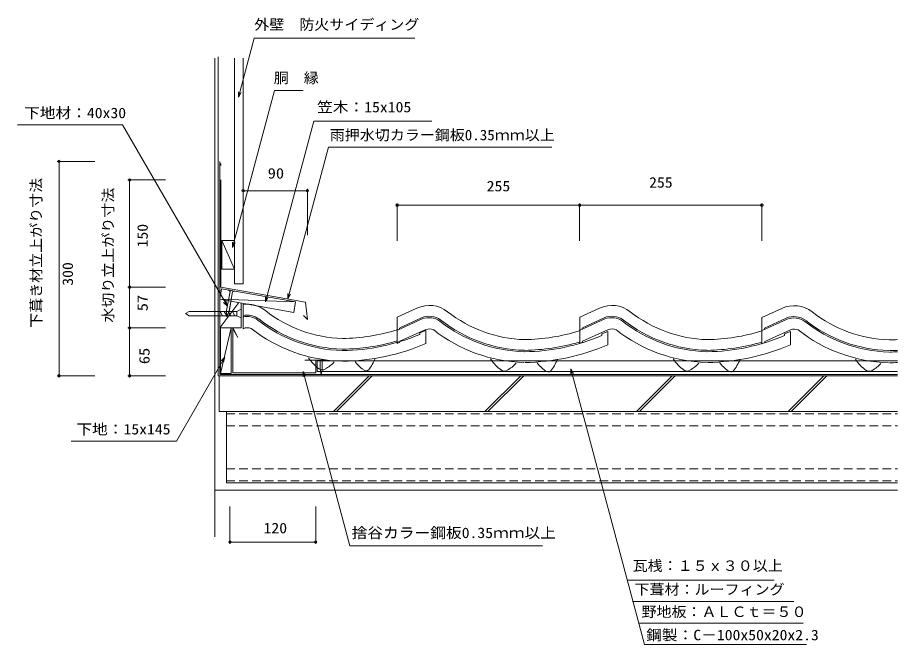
# Model space of a CAD drawing. Units: millimetres, scale not verified. Extents: x -616 to 616, y -433 to 444.
import ezdxf
from ezdxf.enums import TextEntityAlignment as Align

# ---------------------------------------------------------------- set-up
doc = ezdxf.new("R2010")
doc.units = ezdxf.units.MM
doc.header["$LTSCALE"] = 10
doc.linetypes.add('DASHED1', pattern=[1.8, 1.2, -0.6])
doc.linetypes.add('DASHED3', pattern=[4, 3, -1])
for name, color, linetype, lineweight in [('0-0_LAYER001', 2, 'Continuous', 18), ('0-1_LAYER004', 7, 'Continuous', 18), ('0-2_LAYER006', 2, 'Continuous', 18)]:
    doc.layers.add(name, color=color, linetype=linetype, lineweight=lineweight)
doc.styles.add('ＭＳ ゴシック', font='')
doc.styles.get('ＭＳ ゴシック').set_extended_font_data('MS Gothic')

msp = doc.modelspace()

# ---------------------------------------------------------------- linework, layer by layer
at = {"layer": '0-0_LAYER001'}
for p, q in [((-306.65, 332.67), (-284.45, 415.49)), ((-284.45, 415.49), (-59.83, 415.49)), ((-237.45, 50.54), (-180.6, 262.71)), ((-180.6, 262.71), (132.19, 262.71)), ((-560.03, 242.9), (-507.53, 242.9)), ((-557.53, -57.1), (-557.53, 242.9)), ((-461.25, 216.97), (-408.75, 216.97)), ((-458.75, 66.97), (-458.75, 216.97)), ((-299.98, 204.3), (-299.98, 186.8)), ((-299.98, 201.8), (-209.98, 201.8)), ((-209.98, 204.3), (-209.98, 139.52)), ((-84.36, 184.19), (-84.36, 131.69)), ((-84.36, 181.69), (170.92, 181.69)), ((170.92, 184.19), (170.92, 131.69)), ((170.92, 181.69), (425.92, 181.69)), ((425.92, 184.19), (425.92, 131.69)), ((-461.25, 66.97), (-408.75, 66.97)), ((-458.75, 9.93), (-458.75, 66.97)), ((-212.56, 46.02), (-331.4, 66.97)), ((-311.84, 61.49), (-320.61, 63.04)), ((-318.32, 61.01), (-320.61, 63.04)), ((-332.66, 49.93), (-226.65, 46.47)), ((-229.25, 31.7), (-332.66, 49.93)), ((-318.32, 61.01), (-323.01, 34.42)), ((-314.67, 60.37), (-319.36, 33.78)), ((-314.67, 60.37), (-311.84, 61.49)), ((-332.66, 9.93), (-306.16, 45.26)), ((-302.66, 9.93), (-302.66, 44.64)), ((-226.65, 46.47), (-229.25, 31.7)), ((-332.66, 32.93), (-308.66, 32.93)), ((-332.66, 26.93), (-308.66, 26.93)), ((-328.72, 26.93), (-332.18, 32.93)), ((-322.99, 26.93), (-326.46, 32.93)), ((-322.8, 25.54), (-323.01, 34.42)), ((-319.36, 33.78), (-322.8, 25.54)), ((-317.27, 26.93), (-320.73, 32.93)), ((-311.55, 26.93), (-315.01, 32.93)), ((-308.66, 32.93), (-302.66, 35.93)), ((-308.66, 26.93), (-308.66, 32.93)), ((-302.66, 23.93), (-308.66, 26.93)), ((-302.66, 23.93), (-302.66, 35.93)), ((-461.25, 9.93), (-408.75, 9.93)), ((-458.75, -57.1), (-458.75, 9.93)), ((-302.66, 9.93), (-332.66, 9.93)), ((-316.62, 9.93), (-331.62, -53.97)), ((-316.62, 9.93), (-316.62, -53.97)), ((-314.94, 9.63), (-307.44, -3.36)), ((-314.4, 9.93), (-314.4, -53.1)), ((-198.4, -35.36), (-198.4, -53.1)), ((-198.4, -35.36), (-183.4, -35.36)), ((615.56, -36.1), (-196.4, -36.1)), ((-196.4, -36.1), (-196.4, -51.1)), ((-192.4, -36.36), (-194.03, -35.36)), ((-187.77, -35.36), (-194.03, -35.36)), ((-192.4, -36.36), (-192.4, -47.88)), ((-189.4, -36.36), (-187.77, -35.36)), ((-189.4, -36.36), (-189.4, -48.69)), ((-190.9, -55.36), (-192.4, -47.88)), ((-189.4, -48.69), (-190.9, -55.36)), ((158.4, -47.19), (261.78, -432.99)), ((-560.03, -57.1), (-507.53, -57.1)), ((-461.25, -57.1), (-408.75, -57.1)), ((-334.98, -57.1), (615.56, -57.1)), ((-333.4, -57.1), (-333.4, -107.1)), ((-198.4, -53.1), (-314.4, -53.1)), ((-215.98, -51.15), (-150.66, -294.94)), ((615.56, -51.1), (-196.4, -51.1)), ((-173.7, -107.1), (-123.7, -57.1)), ((-169.46, -107.1), (-119.46, -57.1)), ((38.43, -107.1), (88.43, -57.1)), ((42.67, -107.1), (92.67, -57.1)), ((250.56, -107.1), (300.56, -57.1)), ((254.8, -107.1), (304.8, -57.1)), ((462.69, -107.1), (512.69, -57.1)), ((466.94, -107.1), (516.94, -57.1)), ((-333.4, -107.1), (615.56, -107.1)), ((-323.4, -107.1), (-323.4, -207.1)), ((-323.4, -207.1), (615.56, -207.1)), ((-339.79, -217.1), (615.56, -217.1)), ((-318.4, -292.34), (-318.4, -239.84)), ((-198.4, -292.34), (-198.4, -239.84)), ((-318.4, -289.84), (-198.4, -289.84)), ((-150.66, -294.94), (119.17, -294.94)), ((238.15, -343.16), (442.98, -343.16)), ((245.06, -373.03), (470.65, -373.03)), ((254.61, -403.13), (480.41, -403.13)), ((261.78, -432.99), (488.55, -432.99))]:
    msp.add_line(p, q, dxfattribs=at)
at = {"layer": '0-0_LAYER001', "linetype": 'DASHED1'}
for p, q in [((-380.66, 29.93), (-375.66, 32.93)), ((-375.66, 26.93), (-380.66, 29.93)), ((-375.66, 32.93), (-333.41, 32.93)), ((-375.66, 26.93), (-332.66, 26.93))]:
    msp.add_line(p, q, dxfattribs=at)
at = {"layer": '0-0_LAYER001', "color": 4}
for p, q in [((-49.28, 22.4), (-83.93, 6.8)), ((-80.81, 9.92), (-50.53, 23.96)), ((206.3, 22.4), (171.65, 6.8)), ((174.77, 9.92), (205.05, 23.96)), ((461.18, 22.01), (426.53, 6.4)), ((429.66, 9.52), (459.94, 23.57)), ((-300.46, 8.65), (-299.1, 9.26)), ((-81.06, 8.2), (-84.42, 6.88)), ((-84.3, -8.31), (-84.3, 7.35)), ((-81.06, 9.69), (-81.06, 8.2)), ((-80.54, -8.54), (-44.35, 7.62)), ((-52.68, 3.17), (-44.3, 6.31)), ((-52.68, 3.17), (-52.68, 0.74)), ((-44.3, -11.99), (-44.3, 6.31)), ((174.51, 8.2), (171.15, 6.88)), ((174.51, 9.69), (174.51, 8.2)), ((175.04, -8.54), (211.23, 7.62)), ((202.07, 1.53), (210.46, 4.67)), ((202.07, 1.53), (202.07, -0.9)), ((210.46, -13.63), (210.46, 4.67)), ((426.03, -9.95), (426.03, 5.71)), ((429.4, 7.81), (426.04, 6.48)), ((429.4, 9.3), (429.4, 7.81)), ((429.93, -8.94), (466.12, 7.22)), ((457.65, 1.53), (466.03, 4.67)), ((457.65, 1.53), (457.65, -0.9)), ((466.03, -13.63), (466.03, 4.67)), ((-80.54, -9.96), (-84.54, -11.84)), ((-80.54, -8.54), (-80.54, -9.96)), ((175.04, -9.96), (171.03, -11.84)), ((175.04, -8.54), (175.04, -9.96)), ((429.93, -10.36), (425.92, -12.24)), ((429.93, -8.94), (429.93, -10.36))]:
    msp.add_line(p, q, dxfattribs=at)
at = {"layer": '0-0_LAYER001', "linetype": 'DASHED3'}
msp.add_line((615.56, -55.1), (-332.66, -55.1), dxfattribs=at)
at = {"layer": '0-0_LAYER001', "color": 1, "linetype": 'DASHED1'}
for p, q in [((-323.4, -110.3), (615.56, -110.3)), ((-323.4, -127.1), (615.56, -127.1)), ((-323.4, -187.1), (615.56, -187.1)), ((-323.4, -203.9), (615.56, -203.9))]:
    msp.add_line(p, q, dxfattribs=at)
at = {"layer": '0-0_LAYER001'}
for points in [[(-315.07, 122.55), (-256.26, 342.02), (-215.76, 342.02)], [(-302.9, 339.16), (-306.65, 332.67), (-306.65, 340.17)], [(-268.52, 46.46), (-200.85, 299), (-35.92, 299)], [(-322.06, 40.33), (-468.56, 294.08), (-615.56, 294.08)], [(-311.32, 129.05), (-315.07, 122.55), (-315.07, 130.05)], [(-226.65, 46.47), (-330.05, 64.7), (-332.66, 49.93)], [(-264.77, 52.95), (-268.52, 46.46), (-268.52, 53.96)], [(-233.7, 57.03), (-237.45, 50.54), (-237.45, 58.04)], [(-324, 47.57), (-322.06, 40.33), (-327.37, 45.63)], [(-212.56, 46.02), (-209.98, 21.88), (-215.26, 27.48)], [(-316.62, -53.97), (-331.62, -53.97), (-331.62, 9.93)], [(-325.48, -30.99), (-393.43, -148.69), (-540.43, -148.69)], [(-330.78, -36.3), (-325.48, -30.99), (-327.42, -38.24)], [(158.4, -54.69), (158.4, -47.19), (162.15, -53.69)], [(-215.98, -58.65), (-215.98, -51.15), (-212.23, -57.65)]]:
    msp.add_lwpolyline(points, dxfattribs=at)
at = {"layer": '0-0_LAYER001', "color": 4}
for points in [[(-300.01, 42.37), (-300.01, 13.08), (-300.01, 8.76)], [(-84.54, -11.84), (-84.54, 24.72), (-56.84, 37.57)], [(171.03, -11.84), (171.03, 24.72), (198.74, 37.57)], [(425.92, -12.24), (425.92, 24.32), (453.62, 37.18)]]:
    msp.add_lwpolyline(points, dxfattribs=at)
at = {"layer": '0-0_LAYER001'}
for centre in [(-557.53, 242.9), (-458.75, 216.97), (-299.98, 201.8), (-209.98, 201.8), (-84.36, 181.69), (170.92, 181.69), (170.92, 181.69), (425.92, 181.69), (-458.75, 66.97), (-458.75, 66.97), (-458.75, 9.93), (-458.75, 9.93), (-557.53, -57.1), (-458.75, -57.1), (-318.4, -289.84), (-198.4, -289.84)]:
    msp.add_circle(centre, 1.7, dxfattribs=at)
at = {"layer": '0-0_LAYER001', "color": 4}
for centre, radius, start, end in [((-294.14, 2.38), 40.68, 51.53531, 98.82766), ((-39.38, 0.75), 40.68, 51.53531, 115.27963), ((216.19, 0.75), 40.68, 51.53531, 115.27963), ((471.08, 0.35), 40.68, 51.53531, 115.27963), ((-294.48, 0.11), 27.73, 54.17618, 102.20569), ((-294.5, -0.39), 26.21, 54.56427, 102.77263), ((-155.9, 177.5), 182.38, 231.7756, 268.38173), ((-39.73, -1.53), 27.73, 54.17618, 112.93031), ((98.86, 175.87), 182.38, 231.7756, 268.38173), ((215.84, -1.53), 27.73, 54.17618, 112.93031), ((354.43, 175.87), 182.38, 231.7756, 268.38173), ((470.73, -1.92), 27.73, 54.17618, 112.93031), ((609.32, 175.47), 182.38, 231.7756, 268.38173), ((-155.9, 177.5), 199.38, 231.7756, 268.38173), ((-155.9, 177.5), 199.38, 231.7756, 268.38173), ((-155.9, 177.5), 197.38, 231.7756, 268.38173), ((-39.74, -2.03), 26.21, 54.56427, 111.2666), ((98.86, 175.87), 199.38, 231.7756, 268.38173), ((98.86, 175.87), 199.38, 231.7756, 268.38173), ((98.86, 175.87), 197.38, 231.7756, 268.38173), ((215.83, -2.03), 26.21, 54.56427, 111.2666), ((354.43, 175.87), 199.38, 231.7756, 268.38173), ((354.43, 175.87), 199.38, 231.7756, 268.38173), ((354.43, 175.87), 197.38, 231.7756, 268.38173), ((470.72, -2.42), 26.21, 54.56427, 111.2666), ((609.32, 175.47), 199.38, 231.7756, 268.38173), ((609.32, 175.47), 199.38, 231.7756, 268.38173), ((609.32, 175.47), 197.38, 231.7756, 268.38173), ((-293.99, -2.85), 13.08, 65.55343, 117.42375), ((-155.9, 177.5), 214.38, 231.7756, 268.38173), ((-155.9, 177.5), 214.38, 231.7756, 268.38173), ((-165.44, 270.39), 275.28, 270.90795, 287.11988), ((-165.44, 270.39), 292.28, 270.90795, 292.69346), ((-39.23, -4.49), 13.08, 65.55343, 112.8327), ((98.86, 175.87), 214.38, 231.7756, 268.38173), ((98.86, 175.87), 214.38, 231.7756, 268.38173), ((89.31, 268.75), 275.28, 270.90795, 287.11988), ((216.34, -4.49), 13.08, 65.55343, 112.8327), ((354.43, 175.87), 214.38, 231.7756, 268.38173), ((354.43, 175.87), 214.38, 231.7756, 268.38173), ((344.89, 268.75), 275.28, 270.90795, 287.11988), ((471.23, -4.88), 13.08, 65.55343, 112.8327), ((609.32, 175.47), 214.38, 231.7756, 268.38173), ((609.32, 175.47), 214.38, 231.7756, 268.38173), ((-165.44, 270.39), 290.28, 270.90795, 286.23334), ((-165.44, 270.39), 307.28, 270.90795, 293.21983), ((89.31, 268.75), 290.28, 270.90795, 286.23334), ((89.31, 268.75), 292.28, 270.90795, 292.69346), ((344.89, 268.75), 290.28, 270.90795, 286.23334), ((344.89, 268.75), 292.28, 270.90795, 292.69346), ((599.77, 268.36), 275.28, 270.90795, 273.28833), ((89.31, 268.75), 307.28, 270.90795, 293.21983), ((344.89, 268.75), 307.28, 270.90795, 293.21983), ((599.77, 268.36), 290.28, 270.90795, 273.11823), ((599.77, 268.36), 292.28, 270.90795, 273.09687), ((-159.22, 0.3), 58.84, 213.2508, 234.31144), ((-101.43, -6), 52.18, 215.53767, 234.46232), ((-179.29, -5.88), 69.67, 321.65733, 337.34946), ((95.54, -1.33), 58.84, 213.2508, 234.31144), ((75.47, -7.52), 69.67, 321.65733, 337.34946), ((351.11, -1.33), 58.84, 213.2508, 234.31144), ((331.04, -7.52), 69.67, 321.65733, 337.34946), ((606, -1.73), 58.84, 213.2508, 234.31144), ((-189.09, -40.85), 7.95, 234.52014, 301.23766), ((-205.6, -8.38), 44.13, 297.62161, 318.2313), ((-127.76, -43.7), 6.27, 234.10575, 303.29033), ((65.66, -42.49), 7.95, 234.52014, 301.23766), ((49.16, -10.02), 44.13, 297.62161, 318.2313), ((153.33, -7.64), 52.18, 215.53767, 234.46232), ((321.23, -42.49), 7.95, 234.52014, 301.23766), ((304.73, -10.02), 44.13, 297.62161, 318.2313), ((408.9, -7.64), 52.18, 215.53767, 234.46232), ((559.62, -10.42), 44.13, 297.62161, 318.2313), ((599.77, 268.36), 307.28, 270.90795, 272.94556), ((127, -45.34), 6.27, 234.10575, 303.29033), ((382.57, -45.34), 6.27, 234.10575, 303.29033), ((576.12, -42.89), 7.95, 234.52014, 301.23766)]:
    msp.add_arc(centre, radius, start, end, dxfattribs=at)
at = {"layer": '0-1_LAYER004'}
for p, q in [((-284.45, 415.49), (-64.71, 415.49)), ((-339.79, 387.22), (-339.79, -282.61)), ((-334.98, -57.1), (-334.98, 389.21)), ((-306.65, 332.67), (-302.9, 339.16)), ((-268.52, 46.46), (-200.85, 299)), ((-200.85, 299), (-35.92, 299)), ((-615.56, 294.08), (-468.56, 294.08)), ((-180.6, 262.71), (-237.45, 50.54)), ((-180.6, 262.71), (130.56, 262.71)), ((-560.03, 242.9), (-507.53, 242.9)), ((-557.53, 241.2), (-557.53, 242.9)), ((-557.53, 241.2), (-557.53, -57.1)), ((-332.66, 242.9), (-332.66, -55.1)), ((-460.45, 216.97), (-408.75, 216.97)), ((-458.75, -57.1), (-458.75, 216.97)), ((-209.98, 201.8), (-299.98, 201.8)), ((-209.98, 139.52), (-209.98, 204.3)), ((-84.36, 183.39), (-84.36, 131.69)), ((-84.36, 181.69), (425.92, 181.69)), ((170.92, 183.39), (170.92, 131.69)), ((-329.98, 132), (-311.98, 132)), ((-315.07, 122.55), (-315.07, 130.05)), ((-460.45, 66.97), (-408.75, 66.97)), ((-320.61, 63.04), (-318.32, 61.01)), ((-226.65, 46.47), (-332.66, 49.93)), ((-314.67, 60.37), (-311.84, 61.49)), ((-306.16, 45.26), (-332.66, 9.93)), ((-322.06, 40.33), (-327.37, 45.63)), ((-375.66, 32.93), (-308.66, 32.93)), ((-302.66, 35.93), (-308.66, 32.93)), ((-302.66, 23.93), (-308.66, 26.93)), ((-460.45, 9.93), (-408.75, 9.93)), ((-316.62, 9.93), (-331.62, -53.97)), ((-316.62, 9.93), (-316.62, -53.97)), ((-325.48, -30.99), (-393.43, -148.69)), ((-198.4, -43.6), (-198.4, -53.1)), ((158.4, -47.19), (158.4, -54.69)), ((158.4, -47.19), (162.15, -53.69)), ((158.4, -47.19), (261.78, -432.99)), ((-559.23, -57.1), (-507.53, -57.1)), ((-461.25, -57.1), (-408.75, -57.1)), ((-334.98, -57.1), (-333.4, -57.1)), ((615.56, -55.1), (-332.66, -55.1)), ((-215.98, -51.15), (-215.98, -58.65)), ((-215.98, -51.15), (-212.55, -57.1)), ((-215.98, -51.15), (-150.66, -294.94)), ((-123.7, -57.1), (-173.7, -107.1)), ((-169.46, -107.1), (-119.46, -57.1)), ((88.43, -57.1), (38.43, -107.1)), ((42.67, -107.1), (92.67, -57.1)), ((300.56, -57.1), (250.56, -107.1)), ((254.8, -107.1), (304.8, -57.1)), ((512.69, -57.1), (462.69, -107.1)), ((466.94, -107.1), (516.94, -57.1)), ((-540.43, -148.69), (-393.43, -148.69)), ((615.56, -217.1), (-339.79, -217.1)), ((-318.4, -292.34), (-318.4, -288.14)), ((-150.66, -294.94), (115.91, -294.94)), ((238.15, -343.16), (442.98, -343.16)), ((245.71, -373.03), (454.38, -373.03)), ((254.61, -403.13), (483.67, -403.13)), ((261.78, -432.99), (483.67, -432.99))]:
    msp.add_line(p, q, dxfattribs=at)
at = {"layer": '0-1_LAYER004', "color": 2}
for p, q in [((-339.79, 387.22), (-339.79, -282.61)), ((-334.98, 389.21), (-334.98, -57.1)), ((-311.98, 71.45), (-311.98, 387.22)), ((-299.98, 71.45), (-299.98, 387.22)), ((-331.4, 66.97), (-331.4, 216.97)), ((-329.98, 132), (-311.98, 92)), ((-299.98, 71.45), (-311.98, 71.45))]:
    msp.add_line(p, q, dxfattribs=at)
at = {"layer": '0-1_LAYER004', "color": 2, "linetype": 'DASHED3'}
msp.add_line((-332.66, -55.1), (-332.66, 242.9), dxfattribs=at)
at = {"layer": '0-1_LAYER004'}
for points in [[(-284.45, 415.49), (-306.65, 332.67), (-306.65, 340.17)], [(-311.98, 387.22), (-311.98, 71.45), (-299.98, 71.45), (-299.98, 387.22)], [(-256.26, 342.02), (-315.07, 122.55), (-311.32, 129.05)], [(-256.26, 342.02), (-215.76, 342.02), (-256.26, 342.02)], [(-468.56, 294.08), (-322.06, 40.33), (-324, 47.57)], [(-331.4, 216.97), (-331.4, 66.97), (-212.56, 46.02), (-209.98, 21.88), (-215.26, 27.48)], [(425.92, 183.39), (425.92, 131.69), (425.92, 181.69)], [(-314.67, 60.37), (-319.72, 32.93), (-322.8, 25.54), (-323.01, 34.42), (-318.32, 61.01)], [(-319.72, 32.93), (-319.36, 33.78), (-314.67, 60.37)], [(-268.52, 53.85), (-268.52, 46.46), (-264.77, 52.95)], [(-237.45, 58.04), (-237.45, 50.54), (-233.7, 57.03)], [(-331.62, 9.93), (-302.66, 9.93), (-302.66, 44.64), (-302.66, 35.93)], [(-375.66, 32.93), (-380.66, 29.93), (-375.66, 26.93)], [(-308.66, 32.93), (-308.66, 26.93), (-375.66, 26.93)], [(-316.62, -53.97), (-331.62, -53.97), (-331.62, 9.93), (-332.66, 9.93)], [(-314.4, 8.68), (-314.4, 9.93), (-307.44, -3.36)], [(-314.4, 8.68), (-314.4, -53.1), (-198.4, -53.1)], [(-330.78, -36.3), (-325.48, -30.99), (-327.42, -38.24)], [(-198.4, -43.6), (-198.4, -35.36), (-213.55, -35.36)], [(615.56, -36.1), (-196.4, -36.1), (-196.4, -51.1), (615.56, -51.1)], [(615.56, -107.1), (-333.4, -107.1), (-333.4, -57.1), (615.56, -57.1)], [(-323.4, -107.1), (-323.4, -207.1), (615.56, -207.1)], [(-318.4, -239.84), (-318.4, -289.84), (-198.4, -289.84)], [(-198.4, -292.34), (-198.4, -239.84), (-198.4, -289.84)]]:
    msp.add_lwpolyline(points, dxfattribs=at)
at = {"layer": '0-1_LAYER004', "color": 2}
msp.add_lwpolyline([(-311.98, 92), (-311.98, 132), (-329.98, 132), (-329.98, 92)], close=True, dxfattribs=at)
at = {"layer": '0-1_LAYER004'}
for points in [[(-329.98, 132), (-329.98, 92), (-311.98, 92)], [(-226.65, 46.47), (-229.25, 31.7), (-332.66, 49.93), (-330.05, 64.7)]]:
    msp.add_lwpolyline(points, close=True, dxfattribs=at)
at = {"layer": '0-2_LAYER006'}
msp.add_line((-331.4, 237.34), (-331.4, 239.81), dxfattribs=at)

# ---------------------------------------------------------------- texts
at = {"layer": '0-0_LAYER001', "color": 7, "style": 'ＭＳ ゴシック'}
for s, width, p in [('外壁\u3000防火サイディング', 1.05, (-284.38, 422.72)), ('胴\u3000縁', 1.05, (-257.15, 348.06)), ('下地材：40x30', 1.1, (-606.57, 299.05)), ('笠木：15x105', 1.1, (-196.51, 307.19)), ('雨押水切カラー鋼板0.35ｍｍ以上', 1.05, (-178.76, 268.14)), ('90', 1.15, (-265.59, 214.51)), ('255', 1.1, (40.86, 196.64)), ('255', 1.1, (268.14, 201.75)), ('下地：15x145', 1.1, (-533.35, -143.55)), ('120', 1.1, (-271.36, -281.87)), ('捨谷カラー鋼板0.35ｍｍ以上', 1.1, (-148.12, -288.57)), ('瓦桟：１５ｘ３０以上', 1.05, (245.16, -334.54)), ('下葺材：ルーフィング', 1.05, (247.71, -367.74)), ('野地板：ＡＬＣｔ＝５０', 1.05, (257.48, -399.03)), ('鋼製：C－100x50x20x2.3\u3000', 1.1, (263.99, -431.57))]:
    msp.add_text(s, height=14.66, dxfattribs=dict(at, width=width)).set_placement(p, align=Align.BOTTOM_LEFT)
for s, width, p in [('下葺き材立上がり寸法', 1.05, (-577.88, 10.07)), ('水切り立上がり寸法', 1.05, (-477.2, 17.26)), ('150', 1.1, (-429.03, 122.58)), ('300', 1.1, (-533.73, 68.95)), ('57', 1.15, (-429.03, 33.2)), ('65', 1.15, (-426.47, -40.86))]:
    msp.add_text(s, height=14.66, rotation=90, dxfattribs=dict(at, width=width)).set_placement(p, align=Align.BOTTOM_LEFT)

doc.saveas('drawing.dxf')
